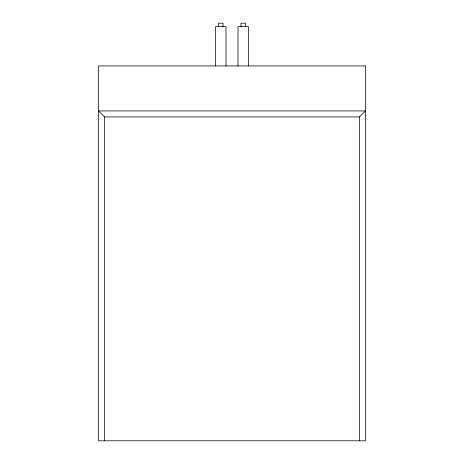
<?xml version="1.0" encoding="UTF-8"?>
<svg xmlns="http://www.w3.org/2000/svg" width="464" height="464" viewBox="0 0 464 464"><rect width="100%" height="100%" fill="white"/><g stroke="black" fill="none" stroke-linecap="round" stroke-linejoin="round"><path stroke-width="0.7" d="M359.455 440.8L359.455 116.928L365.452 110.925L98.548 110.925L104.545 116.928L104.545 440.8M104.545 116.928L359.455 116.928M248.495 65.929L248.495 26.639L237.997 26.639L237.997 65.929M245.485 26.639L245.485 23.2L241.002 23.2L241.002 26.639M226.003 65.929L226.003 26.639L215.505 26.639L215.505 65.929M222.998 26.639L222.998 23.2L218.515 23.2L218.515 26.639M365.452 65.929L98.548 65.929L98.548 440.8L365.452 440.8L365.452 65.929"/></g></svg>
